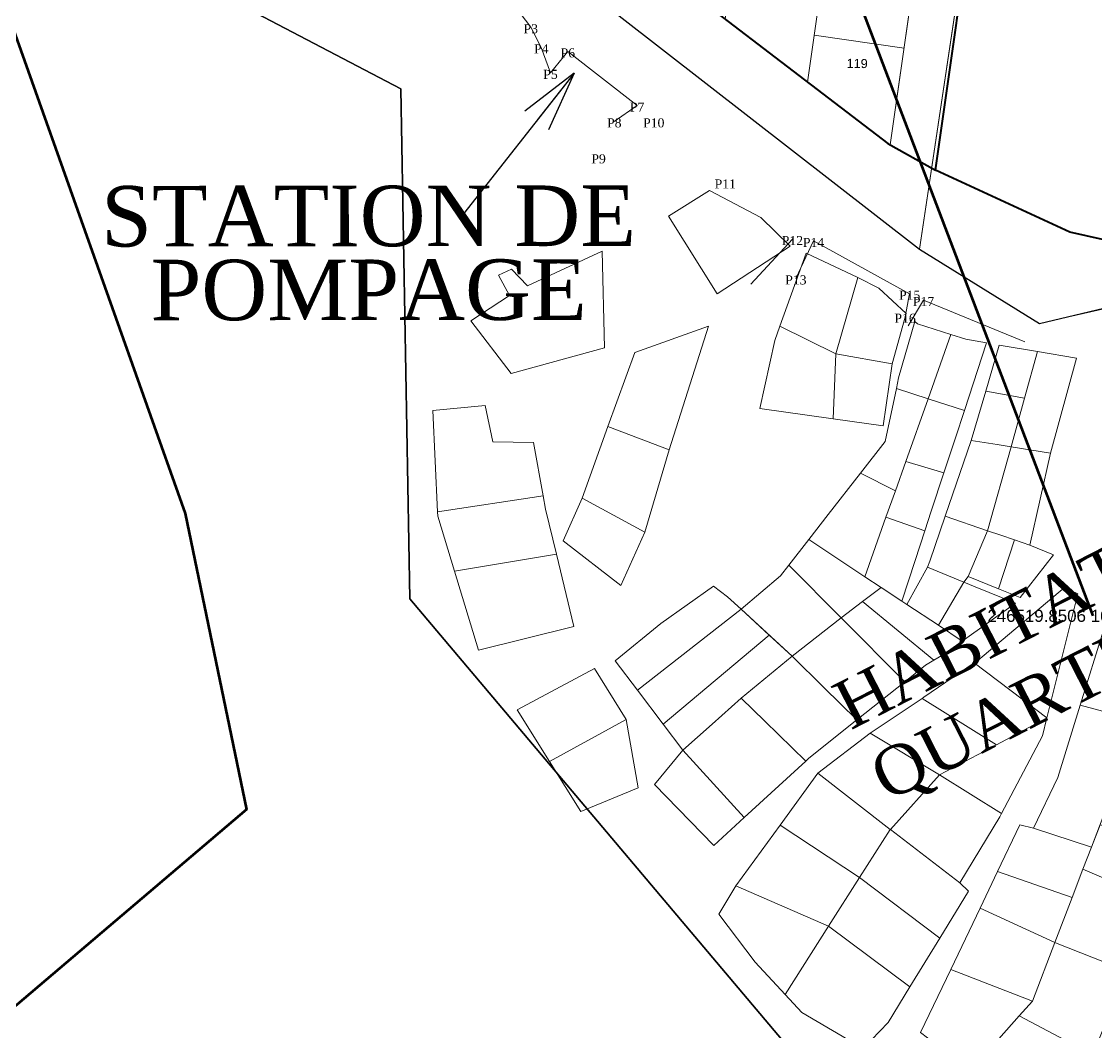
# Model space of a CAD drawing. Header units: metres. Extents: x 245225 to 248406, y 1633796 to 1637634.
# Drawn here: x 246342.5 to 246520.4, y 1636711.4 to 1636878.7 of the extents above; entities that cross this region are included whole.
import ezdxf
from ezdxf.enums import TextEntityAlignment as Align

# ---------------------------------------------------------------- set-up
doc = ezdxf.new("R2010")
doc.units = ezdxf.units.M
doc.header["$MEASUREMENT"] = 0
doc.layers.add('A immatriculer', color=2, linetype='Continuous', lineweight=0)
doc.layers.add('Toponymie', color=7, linetype='Continuous', lineweight=30)
for name, color, linetype in [('A_revoir_niveau_0', 7, 'Continuous'), ('historique_numero_parcelle', 7, 'Continuous'), ('limites_sections', 7, 'Continuous')]:
    doc.layers.add(name, color=color, linetype=linetype)
doc.layers.add('LIMITES_PARCELLES', color=7, linetype='Continuous', lineweight=0, true_color=0xffffff)
doc.styles.get("Standard").update_dxf_attribs({"font": 'txt.shx'})
doc.styles.add('Style-Arial', font='arial.ttf')
doc.styles.add('Style-FANCY', font='FANCY.shx')
doc.styles.add('Style-Times New Roman', font='times.ttf')
doc.dimstyles.get("Standard").update_dxf_attribs({"dimtxt": 2.5, "dimasz": 2.5, "dimexe": 1.25, "dimexo": 0.625, "dimtad": 1, "dimdsep": 46, "dimtxsty": 'Standard', "dimcen": 2.5, "dimazin": 3, "dimtfac": 1, "dimtmove": 0, "dimatfit": 3, "dimfrac": 2})

# ---------------------------------------------------------------- blocks, each defined once
blk = doc.blocks.new('TerminatorOpen_0.5')
at = {"color": 0, "linetype": 'ByBlock', "lineweight": -2}
for q in [(-1, 0.25), (-1, 0), (-1, -0.25)]:
    blk.add_line((0, 0), q, dxfattribs=at)

msp = doc.modelspace()

# ---------------------------------------------------------------- linework, layer by layer
at = {"layer": 'A immatriculer', "color": 2, "lineweight": 53}
msp.add_line((246451.275884, 1636960.430991), (246519.850597, 1636780.360827), dxfattribs=at)
at = {"layer": 'A immatriculer', "color": 2, "linetype": 'Continuous', "lineweight": 120, "flags": 128}
msp.add_lwpolyline([(246330.320288, 1636706.313632), (246325.105912, 1636693.527224), (245850.064788, 1636481.713832), (245880.290713, 1636506.294678), (245911.17117, 1636542.663663), (246014.009179, 1636709.465309), (246016.012106, 1636728.925579), (246151.04207, 1637003.448225), (246227.229316, 1637053.599904), (246240.305388, 1637040.932832), (246266.763788, 1636999.128532), (246331.498588, 1636902.599532), (246337.848588, 1636886.724532), (246369.598688, 1636797.295132), (246379.745388, 1636748.286732), (246330.320288, 1636706.313632)], close=True, dxfattribs=at)
at = {"layer": 'A_revoir_niveau_0', "color": 7, "linetype": 'Continuous', "lineweight": 0}
for q in [(246507.828654, 1636952.3578), (246507.611376, 1636950.840162)]:
    msp.add_line((246493.767135, 1636854.141322), q, dxfattribs=at)
at = {"layer": 'A_revoir_niveau_0', "color": 7, "linetype": 'Continuous', "lineweight": 0, "flags": 128}
msp.add_lwpolyline([(246406.052, 1636901.216), (246414.831, 1636893.538), (246426.808, 1636877.758), (246428.536, 1636874.446), (246430.071, 1636870.213), (246432.934, 1636873.768), (246444.416, 1636864.814), (246440.623, 1636862.184)], dxfattribs=at)
at = {"layer": 'A_revoir_niveau_0', "color": 7, "lineweight": 0, "flags": 128}
msp.add_lwpolyline([(246485.895311, 1636858.512243), (246439.842546, 1636893.793955)], dxfattribs=at)
at = {"layer": 'limites_parcelles', "color": 7, "lineweight": 0}
for p, q in [((246507.835174, 1636952.369494), (246493.773421, 1636854.158387)), ((246499.206806, 1636948.550614), (246486.286282, 1636858.31016)), ((246482.232232, 1636935.828042), (246472.620474, 1636868.696911)), ((246485.900971, 1636858.523823), (246458.96518, 1636879.157099)), ((246473.728226, 1636876.433751), (246488.576799, 1636874.307749)), ((246493.773421, 1636854.158387), (246485.900971, 1636858.523823))]:
    msp.add_line(p, q, dxfattribs=at)
at = {"layer": 'limites_parcelles', "color": 7, "linetype": 'Continuous', "lineweight": 0}
for p, q in [((246470.111, 1636842.716), (246463.246382, 1636835.230979)), ((246470.685, 1636836.194), (246473.605, 1636842.406))]:
    msp.add_line(p, q, dxfattribs=at)
at = {"layer": 'limites_parcelles', "color": 1, "linetype": 'Continuous', "lineweight": 40, "flags": 128}
for points in [[(246709.91207, 1637072.984781), (246807.298047, 1637003.150473), (246783.98515, 1636970.63996), (246779.921875, 1636973.553685), (246702.261597, 1636939.755958), (246723.285229, 1636891.447943), (246662.90754, 1636881.434485), (246571.788332, 1636854.174738), (246569.122853, 1636844.166237), (246534.438637, 1636839.728079), (246516.044277, 1636843.85542), (246493.767135, 1636854.141322), (246493.767135, 1636854.141322), (246507.828654, 1636952.3578), (246585.972175, 1636941.170099), (246612.650443, 1636937.350608), (246709.91207, 1637072.984781)], [(246114.74972, 1636929.664212), (246171.634429, 1636913.999026), (246229.85677, 1636909.956375), (246322.812379, 1636955.320893), (246356.147537, 1636951.541044), (246439.842546, 1636893.793955), (246485.895311, 1636858.512243), (246493.767135, 1636854.141322), (246507.828654, 1636952.3578), (246442.643384, 1636961.690286), (246338.877, 1637010.239274), (246235.110616, 1637058.788262), (246150.924018, 1637003.208431), (246114.74972, 1636929.664212)]]:
    msp.add_lwpolyline(points, close=True, dxfattribs=at)
at = {"layer": 'limites_parcelles', "color": 7, "lineweight": 0, "flags": 128}
msp.add_lwpolyline([(246461.714321, 1636898.357849), (246491.411467, 1636894.105846), (246486.286282, 1636858.31016), (246458.96518, 1636879.157099), (246461.714321, 1636898.357849), (246491.411467, 1636894.105846)], dxfattribs=at)
at = {"layer": 'limites_parcelles', "flags": 128}
for points in [[(246469.737, 1636841.566), (246457.672, 1636833.628), (246449.576, 1636846.487), (246456.385, 1636850.772), (246464.893, 1636846.305), (246469.737, 1636841.566)], [(246438.622, 1636840.693), (246439.019, 1636824.738), (246423.541, 1636820.452), (246416.873, 1636829.183), (246423.303, 1636833.39), (246421.477, 1636836.724), (246423.62, 1636837.756), (246426.24, 1636834.978), (246438.622, 1636840.693)], [(246486.644, 1636822.04), (246477.275, 1636823.739), (246480.929, 1636836.327), (246484.417, 1636834.6), (246488.946, 1636830.394), (246486.644, 1636822.04)], [(246492.57, 1636816.297), (246487.311, 1636817.992), (246487.676, 1636819.738), (246490.349, 1636829.092), (246490.787, 1636828.684), (246496.346, 1636826.906), (246492.57, 1636816.297)], [(246477.275, 1636823.739), (246476.834, 1636812.969), (246464.741, 1636814.672), (246467.197, 1636825.929), (246468.041, 1636828.29), (246477.275, 1636823.739)], [(246498.571, 1636814.363), (246492.57, 1636816.297), (246496.346, 1636826.906), (246498.792, 1636826.123), (246502.236, 1636825.538), (246498.571, 1636814.363)], [(246512.838, 1636807.276), (246506.29, 1636808.33), (246508.536, 1636816.389), (246510.686, 1636824.104), (246517.105, 1636823.014), (246512.838, 1636807.276)], [(246492.57, 1636816.297), (246488.863, 1636805.881), (246487.142, 1636801.045), (246481.4, 1636803.975), (246485.472, 1636809.19), (246487.311, 1636817.992), (246492.57, 1636816.297)], [(246508.536, 1636816.389), (246506.29, 1636808.33), (246503.972, 1636808.703), (246499.696, 1636809.392), (246502.099, 1636817.55), (246508.536, 1636816.389)], [(246428.851, 1636800.243), (246411.366, 1636797.561), (246410.603, 1636814.34), (246419.249, 1636815.15), (246420.525, 1636809.181), (246427.272, 1636809.022), (246428.851, 1636800.243)], [(246495.182, 1636804.032), (246488.863, 1636805.881), (246492.57, 1636816.297), (246498.571, 1636814.363), (246497.078, 1636809.813), (246495.182, 1636804.032)], [(246506.29, 1636808.33), (246502.421, 1636794.451), (246495.394, 1636796.874), (246499.696, 1636809.392), (246503.972, 1636808.703), (246506.29, 1636808.33)], [(246512.838, 1636807.276), (246509.425, 1636792.036), (246506.87, 1636792.917), (246504.629, 1636793.69), (246502.421, 1636794.451), (246506.29, 1636808.33), (246512.838, 1636807.276)], [(246495.182, 1636804.032), (246493.094, 1636797.667), (246492.025, 1636794.408), (246485.593, 1636796.693), (246487.142, 1636801.045), (246488.863, 1636805.881), (246495.182, 1636804.032)], [(246487.142, 1636801.045), (246485.593, 1636796.693), (246482.086, 1636786.842), (246472.811, 1636792.972), (246476.045, 1636797.114), (246481.4, 1636803.975), (246487.142, 1636801.045)], [(246431.052, 1636790.562), (246414.17, 1636787.743), (246411.397, 1636796.878), (246411.366, 1636797.561), (246428.851, 1636800.243), (246429.256, 1636797.989), (246431.052, 1636790.562)], [(246492.025, 1636794.408), (246490.415, 1636789.5), (246488.215, 1636782.792), (246484.81, 1636785.042), (246482.086, 1636786.842), (246485.593, 1636796.693), (246492.025, 1636794.408)], [(246502.421, 1636794.451), (246499.197, 1636786.865), (246498.464, 1636785.951), (246492.484, 1636788.405), (246492.834, 1636789.423), (246495.394, 1636796.874), (246502.421, 1636794.451)], [(246506.87, 1636792.917), (246504.235, 1636784.841), (246499.197, 1636786.865), (246502.421, 1636794.451), (246504.629, 1636793.69), (246506.87, 1636792.917)], [(246482.086, 1636786.842), (246484.81, 1636785.042), (246481.715, 1636782.708), (246478.177, 1636780.04), (246469.511, 1636788.746), (246472.811, 1636792.972), (246482.086, 1636786.842)], [(246504.235, 1636784.841), (246506.87, 1636792.917), (246509.425, 1636792.036), (246513.314, 1636790.448), (246507.806, 1636783.406), (246504.235, 1636784.841)], [(246478.177, 1636780.04), (246470.055, 1636773.7), (246461.604, 1636781.457), (246468.14, 1636786.989), (246469.511, 1636788.746), (246478.177, 1636780.04)], [(246461.604, 1636781.457), (246444.444, 1636768.054), (246440.765, 1636772.907), (246448.306, 1636779.098), (246457.02, 1636785.264), (246459.376, 1636783.502), (246461.604, 1636781.457)], [(246488.215, 1636782.792), (246489.044, 1636782.244), (246494.26, 1636778.797), (246498.215, 1636776.183), (246494.82, 1636773.78), (246493.514, 1636773.011), (246481.715, 1636782.708), (246484.81, 1636785.042), (246488.215, 1636782.792)], [(246494.26, 1636778.797), (246498.464, 1636785.951), (246500.334, 1636785.184), (246507.044, 1636782.432), (246498.215, 1636776.183), (246494.26, 1636778.797)], [(246512.226, 1636763.474), (246500.164, 1636772.567), (246500.773, 1636772.986), (246515.14, 1636785.051), (246517.362, 1636784.019), (246512.226, 1636763.474)], [(246493.514, 1636773.011), (246492.121, 1636772.192), (246488.704, 1636769.464), (246478.177, 1636780.04), (246481.715, 1636782.708), (246493.514, 1636773.011)], [(246470.055, 1636773.7), (246478.177, 1636780.04), (246488.704, 1636769.464), (246480.763, 1636763.124), (246475.306, 1636768.514), (246470.055, 1636773.7)], [(246448.718, 1636762.416), (246466.271, 1636777.173), (246470.055, 1636773.7), (246461.641, 1636766.715), (246456.815, 1636762.443), (246451.957, 1636758.143), (246448.718, 1636762.416)], [(246480.763, 1636763.124), (246472.833, 1636756.793), (246472.31, 1636756.313), (246465.545, 1636762.909), (246461.641, 1636766.715), (246470.055, 1636773.7), (246475.306, 1636768.514), (246480.763, 1636763.124)], [(246512.226, 1636763.474), (246503.863, 1636759.021), (246491.609, 1636766.691), (246491.883, 1636766.874), (246500.164, 1636772.567), (246512.226, 1636763.474)], [(246472.31, 1636756.313), (246462.142, 1636746.967), (246451.957, 1636758.143), (246456.815, 1636762.443), (246461.641, 1636766.715), (246465.545, 1636762.909), (246472.31, 1636756.313)], [(246522.987, 1636750.911), (246519.589, 1636742.053), (246509.981, 1636745.205), (246514.029, 1636753.618), (246517.746, 1636765.584), (246527.589, 1636762.911), (246522.987, 1636750.911)], [(246504.711, 1636747.655), (246494.473, 1636754.022), (246503.863, 1636759.021), (246512.226, 1636763.474), (246511.489, 1636760.524), (246504.711, 1636747.655)], [(246494.473, 1636754.022), (246486.326, 1636744.983), (246486.271, 1636745.026), (246474.341, 1636754.333), (246482.993, 1636760.921), (246494.473, 1636754.022)], [(246504.711, 1636747.655), (246504.424, 1636747.11), (246497.836, 1636736.156), (246486.326, 1636744.983), (246494.473, 1636754.022), (246504.711, 1636747.655)], [(246509.981, 1636745.205), (246519.589, 1636742.053), (246518.194, 1636738.416), (246516.404, 1636733.75), (246504.074, 1636738.053), (246507.758, 1636745.76), (246509.981, 1636745.205)], [(246532.348, 1636742.663), (246529.355, 1636733.629), (246518.194, 1636738.416), (246519.589, 1636742.053), (246521.02, 1636745.785), (246532.348, 1636742.663)], [(246486.326, 1636744.983), (246497.836, 1636736.156), (246499.265, 1636734.806), (246494.487, 1636727.013), (246481.2, 1636737.056), (246486.271, 1636745.026), (246486.326, 1636744.983)], [(246529.355, 1636733.629), (246525.379, 1636721.63), (246513.92, 1636726.108), (246513.54, 1636726.284), (246516.404, 1636733.75), (246518.194, 1636738.416), (246529.355, 1636733.629)], [(246476.059, 1636728.975), (246468.889, 1636717.705), (246463.943, 1636723.059), (246457.91, 1636730.996), (246460.768, 1636735.68), (246476.059, 1636728.975)], [(246489.54, 1636718.945), (246485.93, 1636713.058), (246481.802, 1636708.771), (246471.642, 1636714.725), (246468.889, 1636717.705), (246476.059, 1636728.975), (246489.54, 1636718.945)], [(246525.379, 1636721.63), (246519.813, 1636707.715), (246507.658, 1636714.148), (246509.819, 1636716.583), (246513.54, 1636726.284), (246513.92, 1636726.108), (246525.379, 1636721.63)], [(246509.819, 1636716.583), (246507.658, 1636714.148), (246499.616, 1636705.09), (246499.424, 1636705.199), (246491.327, 1636711.391), (246496.321, 1636721.837), (246509.819, 1636716.583)]]:
    msp.add_lwpolyline(points, close=True, dxfattribs=at)
at = {"layer": 'limites_parcelles', "color": 7, "linetype": 'Continuous', "lineweight": 0, "flags": 128}
for points in [[(246473.605, 1636842.406), (246489.512, 1636833.662), (246488.754, 1636829.856)], [(246489.242336, 1636828.347619), (246491.807, 1636832.626), (246508.558, 1636825.695)]]:
    msp.add_lwpolyline(points, dxfattribs=at)
at = {"layer": 'limites_parcelles', "color": 0, "flags": 128}
for points in [[(246492.570052, 1636816.297251), (246488.862823, 1636805.881237), (246487.141619, 1636801.045256), (246481.400417, 1636803.974807), (246485.471761, 1636809.189879), (246487.311369, 1636817.992486), (246492.570052, 1636816.297251)], [(246495.181917, 1636804.031609), (246493.094244, 1636797.667181), (246492.02501, 1636794.40754), (246485.592523, 1636796.69284), (246487.141619, 1636801.045256), (246488.862823, 1636805.881237), (246495.181917, 1636804.031609)], [(246487.141619, 1636801.045256), (246485.592523, 1636796.69284), (246482.086454, 1636786.842016), (246472.810802, 1636792.972184), (246476.044575, 1636797.114394), (246481.400417, 1636803.974807), (246487.141619, 1636801.045256)], [(246492.02501, 1636794.40754), (246490.415352, 1636789.500377), (246488.21481, 1636782.79186), (246484.810101, 1636785.041991), (246482.086454, 1636786.842016), (246485.592523, 1636796.69284), (246492.02501, 1636794.40754)], [(246502.421443, 1636794.450905), (246499.196922, 1636786.865496), (246498.463678, 1636785.951325), (246492.483637, 1636788.404545), (246492.833555, 1636789.422778), (246495.394215, 1636796.874087), (246502.421443, 1636794.450905)], [(246506.869664, 1636792.917036), (246504.234879, 1636784.840863), (246499.196922, 1636786.865496), (246502.421443, 1636794.450905), (246504.629179, 1636793.689617), (246506.869664, 1636792.917036)], [(246504.234879, 1636784.840863), (246506.869664, 1636792.917036), (246509.424916, 1636792.035915), (246513.314298, 1636790.448411), (246507.805738, 1636783.405822), (246504.234879, 1636784.840863)], [(246478.177213, 1636780.039767), (246470.054837, 1636773.700253), (246461.603766, 1636781.457389), (246468.139775, 1636786.988965), (246469.511178, 1636788.745624), (246478.177213, 1636780.039767)], [(246461.603766, 1636781.457389), (246444.443965, 1636768.053931), (246440.765403, 1636772.906501), (246448.306043, 1636779.097764), (246457.020459, 1636785.263637), (246459.376066, 1636783.502168), (246461.603766, 1636781.457389)], [(246488.21481, 1636782.79186), (246489.044459, 1636782.243554), (246494.259676, 1636778.79688), (246498.21514, 1636776.182762), (246494.819886, 1636773.779628), (246493.513524, 1636773.01118), (246481.715029, 1636782.707828), (246484.810101, 1636785.041991), (246488.21481, 1636782.79186)], [(246470.054837, 1636773.700253), (246478.177213, 1636780.039767), (246488.704312, 1636769.464294), (246480.762531, 1636763.123942), (246475.305802, 1636768.513717), (246470.054837, 1636773.700253)], [(246448.717582, 1636762.416393), (246466.270921, 1636777.173464), (246470.054837, 1636773.700253), (246461.64107, 1636766.715239), (246456.815318, 1636762.443261), (246451.957301, 1636758.142722), (246448.717582, 1636762.416393)], [(246480.762531, 1636763.123942), (246472.832967, 1636756.793344), (246472.310209, 1636756.312829), (246465.54526, 1636762.908653), (246461.64107, 1636766.715239), (246470.054837, 1636773.700253), (246475.305802, 1636768.513717), (246480.762531, 1636763.123942)], [(246472.310209, 1636756.312829), (246462.142458, 1636746.966714), (246451.957301, 1636758.142722), (246456.815318, 1636762.443261), (246461.64107, 1636766.715239), (246465.54526, 1636762.908653), (246472.310209, 1636756.312829)], [(246504.711414, 1636747.654806), (246494.473326, 1636754.021586), (246503.86345, 1636759.021321), (246512.226182, 1636763.474024), (246511.48867, 1636760.523977), (246504.711414, 1636747.654806)], [(246504.711414, 1636747.654806), (246504.424281, 1636747.109575), (246497.836142, 1636736.155803), (246486.326308, 1636744.983488), (246494.473326, 1636754.021586), (246504.711414, 1636747.654806)], [(246532.347724, 1636742.663215), (246529.354685, 1636733.629179), (246518.193895, 1636738.416492), (246519.588784, 1636742.053078), (246521.020311, 1636745.785183), (246532.347724, 1636742.663215)], [(246529.354685, 1636733.629179), (246525.379323, 1636721.630149), (246513.92024, 1636726.107988), (246513.54019, 1636726.283914), (246516.403874, 1636733.749764), (246518.193895, 1636738.416492), (246529.354685, 1636733.629179)], [(246476.058873, 1636728.974675), (246468.888758, 1636717.705192), (246463.94295, 1636723.058902), (246457.910438, 1636730.996418), (246460.767943, 1636735.679552), (246476.058873, 1636728.974675)], [(246489.539899, 1636718.945419), (246485.929869, 1636713.057632), (246481.80236, 1636708.771373), (246471.64234, 1636714.72451), (246468.888758, 1636717.705192), (246476.058873, 1636728.974675), (246489.539899, 1636718.945419)], [(246525.379323, 1636721.630149), (246519.81326, 1636707.714991), (246507.657549, 1636714.148018), (246509.81919, 1636716.582969), (246513.54019, 1636726.283914), (246513.92024, 1636726.107988), (246525.379323, 1636721.630149)]]:
    msp.add_lwpolyline(points, close=True, dxfattribs=at)
at = {"layer": 'limites_parcelles', "color": 0}
for points in [[(246477.275375, 1636823.739433), (246468.040648, 1636828.290395), (246472.356717, 1636840.375386), (246480.929234, 1636836.327253)], [(246449.734796, 1636807.831571), (246439.580201, 1636811.675334), (246444.019785, 1636823.944728), (246456.243559, 1636828.310362)], [(246486.644245, 1636822.039725), (246485.136117, 1636811.800329), (246476.833564, 1636812.969192), (246477.275375, 1636823.739433)], [(246508.535924, 1636816.388754), (246502.098933, 1636817.550059), (246504.34624, 1636825.179796), (246510.686178, 1636824.103544)], [(246449.734796, 1636807.831571), (246445.708562, 1636794.19334), (246435.288517, 1636799.81468), (246439.580201, 1636811.675334)], [(246445.708562, 1636794.19334), (246441.715826, 1636785.398266), (246432.190807, 1636792.753698), (246435.288517, 1636799.81468)], [(246414.169529, 1636787.743429), (246431.051922, 1636790.561869), (246433.93914, 1636778.621513), (246418.143483, 1636774.652755)], [(246489.044459, 1636782.243554), (246492.483637, 1636788.404545), (246498.463678, 1636785.951325), (246494.259676, 1636778.79688)], [(246444.443965, 1636768.053931), (246461.603766, 1636781.457389), (246466.270921, 1636777.173464), (246448.717582, 1636762.416393)], [(246532.785323, 1636775.426871), (246527.589232, 1636762.910882), (246517.74629, 1636765.584411), (246521.64869, 1636778.145262)], [(246442.591032, 1636763.222732), (246429.891007, 1636756.237718), (246424.572871, 1636764.810235), (246437.352272, 1636771.636499)], [(246503.86345, 1636759.021321), (246494.473326, 1636754.021586), (246482.992988, 1636760.920852), (246491.609332, 1636766.690726)], [(246429.891007, 1636756.237718), (246442.591032, 1636763.222732), (246444.601775, 1636751.888367), (246435.076756, 1636747.972526)], [(246462.142458, 1636746.966714), (246457.116686, 1636742.347065), (246447.274166, 1636752.42771), (246451.957301, 1636758.142722)], [(246486.271226, 1636745.025734), (246481.200436, 1636737.055823), (246468.085441, 1636745.735762), (246474.341095, 1636754.332714)], [(246481.200436, 1636737.055823), (246476.058873, 1636728.974675), (246460.767943, 1636735.679552), (246468.085441, 1636745.735762)], [(246494.486639, 1636727.013316), (246489.539899, 1636718.945419), (246476.058873, 1636728.974675), (246481.200436, 1636737.055823)], [(246516.403874, 1636733.749764), (246513.54019, 1636726.283914), (246501.182006, 1636732.004537), (246504.073601, 1636738.053139)], [(246513.54019, 1636726.283914), (246509.81919, 1636716.582969), (246496.32115, 1636721.83666), (246501.182006, 1636732.004537)], [(246519.81326, 1636707.714991), (246515.219302, 1636696.230098), (246499.616321, 1636705.090082), (246507.657549, 1636714.148018)]]:
    msp.add_3dface(points, dxfattribs=at)
at = {"layer": 'limites_parcelles'}
for points in [[(246477.275, 1636823.739), (246468.041, 1636828.29), (246472.357, 1636840.375), (246480.929, 1636836.327)], [(246449.735, 1636807.832), (246439.58, 1636811.675), (246444.02, 1636823.945), (246456.244, 1636828.31)], [(246486.644, 1636822.04), (246485.136, 1636811.8), (246476.834, 1636812.969), (246477.275, 1636823.739)], [(246508.536, 1636816.389), (246502.099, 1636817.55), (246504.346, 1636825.18), (246510.686, 1636824.104)], [(246449.735, 1636807.832), (246445.709, 1636794.193), (246435.289, 1636799.815), (246439.58, 1636811.675)], [(246445.709, 1636794.193), (246441.716, 1636785.398), (246432.191, 1636792.754), (246435.289, 1636799.815)], [(246414.17, 1636787.743), (246431.052, 1636790.562), (246433.939, 1636778.622), (246418.143, 1636774.653)], [(246489.044, 1636782.244), (246492.484, 1636788.405), (246498.464, 1636785.951), (246494.26, 1636778.797)], [(246444.444, 1636768.054), (246461.604, 1636781.457), (246466.271, 1636777.173), (246448.718, 1636762.416)], [(246532.785, 1636775.427), (246527.589, 1636762.911), (246517.746, 1636765.584), (246521.649, 1636778.145)], [(246442.591, 1636763.223), (246429.891, 1636756.238), (246424.573, 1636764.81), (246437.352, 1636771.636)], [(246503.863, 1636759.021), (246494.473, 1636754.022), (246482.993, 1636760.921), (246491.609, 1636766.691)], [(246429.891, 1636756.238), (246442.591, 1636763.223), (246444.602, 1636751.888), (246435.077, 1636747.973)], [(246462.142, 1636746.967), (246457.117, 1636742.347), (246447.274, 1636752.428), (246451.957, 1636758.143)], [(246486.271, 1636745.026), (246481.2, 1636737.056), (246468.085, 1636745.736), (246474.341, 1636754.333)], [(246481.2, 1636737.056), (246476.059, 1636728.975), (246460.768, 1636735.68), (246468.085, 1636745.736)], [(246494.487, 1636727.013), (246489.54, 1636718.945), (246476.059, 1636728.975), (246481.2, 1636737.056)], [(246516.404, 1636733.75), (246513.54, 1636726.284), (246501.182, 1636732.005), (246504.074, 1636738.053)], [(246513.54, 1636726.284), (246509.819, 1636716.583), (246496.321, 1636721.837), (246501.182, 1636732.005)], [(246519.813, 1636707.715), (246515.219, 1636696.23), (246499.616, 1636705.09), (246507.658, 1636714.148)]]:
    msp.add_3dface(points, dxfattribs=at)
at = {"layer": 'limites_sections', "lineweight": 13}
for p, q in [((246491.152, 1636841.051), (246507.829, 1636952.358)), ((246624.639, 1636854.745), (246511, 1636828.745)), ((246511, 1636828.745), (246491.152, 1636841.051))]:
    msp.add_line(p, q, dxfattribs=at)
at = {"layer": 'limites_sections', "lineweight": 13, "flags": 128}
msp.add_lwpolyline([(246030.023, 1636685.769), (245957.845, 1636823.563), (245896.711, 1636918.316), (245873.298, 1636959.841), (245897.722, 1636971.857), (245806.576, 1637211.153), (245953.867, 1637267.134), (246051.979, 1637305.254), (246249.188409, 1637387.839947), (246328.763496, 1637172.004743), (246354.383, 1637183.669), (246454.308, 1636960.02), (246454.308, 1636960.02), (246507.829, 1636952.358), (246491.152, 1636841.051), (246406.082, 1636907.201), (246329.51, 1636911.002), (246256.395, 1636887.255), (246213.901, 1636838.511), (246204.527, 1636787.268), (246222.025, 1636721.652), (246223.275, 1636626.665)], dxfattribs=at)
at = {"layer": 'limites_sections', "flags": 128}
for points in [[(246223.275, 1636626.665), (246222.025, 1636721.652), (246204.527, 1636787.268), (246213.901, 1636838.511), (246256.395, 1636887.255), (246329.51, 1636911.002), (246374.178, 1636883.891), (246405.285, 1636867.597), (246406.766, 1636783.164), (246479.349, 1636697.25)], [(246772.642, 1636633.555), (246683.766, 1636673.549), (246586.001, 1636669.105), (246529.712, 1636664.661), (246479.349, 1636697.25), (246406.766, 1636783.164), (246405.285, 1636867.597), (246374.178, 1636883.891), (246329.51, 1636911.002), (246406.082, 1636907.201), (246491.152, 1636841.051), (246511, 1636828.745), (246511, 1636828.745), (246684.699, 1636870.091), (246772.331, 1636884.402)]]:
    msp.add_lwpolyline(points, dxfattribs=at)

# ---------------------------------------------------------------- texts
at = {"layer": 'historique_numero_parcelle', "color": 7, "lineweight": 53, "style": 'Style-Arial'}
msp.add_text('246519.8506 1636780.3608', height=1.999992, dxfattribs=at).set_placement((246519.850597, 1636780.360827), align=Align.MIDDLE_CENTER)
at = {"layer": 'limites_parcelles', "color": 7, "linetype": 'Continuous', "lineweight": 0, "char_height": 1.5, "attachment_point": 5, "line_spacing_factor": 0.72, "style": 'Style-FANCY'}
for s, insert in [('\\fTimes New Roman|b0|i0|c00|p23;P3', (246426.808, 1636877.508)), ('\\fTimes New Roman|b0|i0|c00|p23;P4', (246428.536, 1636874.196)), ('\\fTimes New Roman|b0|i0|c00|p23;P6', (246432.934, 1636873.518)), ('\\fTimes New Roman|b0|i0|c00|p23;P5', (246430.071, 1636869.963)), ('\\fTimes New Roman|b0|i0|c00|p23;P7', (246444.416, 1636864.564)), ('\\fTimes New Roman|b0|i0|c00|p23;P8', (246440.623, 1636861.934)), ('\\fTimes New Roman|b0|i0|c00|p23;P10', (246447.162, 1636861.938)), ('\\fTimes New Roman|b0|i0|c00|p23;P9', (246438.027, 1636855.983)), ('\\fTimes New Roman|b0|i0|c00|p23;P11', (246458.997, 1636851.838)), ('\\fTimes New Roman|b0|i0|c00|p23;P12', (246470.111, 1636842.466)), ('\\fTimes New Roman|b0|i0|c00|p23;P14', (246473.605, 1636842.156)), ('\\fTimes New Roman|b0|i0|c00|p23;P13', (246470.685, 1636835.944)), ('\\fTimes New Roman|b0|i0|c00|p23;P15', (246489.512, 1636833.412)), ('\\fTimes New Roman|b0|i0|c00|p23;P17', (246491.807, 1636832.376)), ('\\fTimes New Roman|b0|i0|c00|p23;P16', (246488.754, 1636829.606))]:
    msp.add_mtext(s, dxfattribs=dict(at, insert=insert))
at = {"layer": 'limites_parcelles', "color": 7, "lineweight": 0, "insert": (246480.822645, 1636871.76831), "char_height": 1.5, "attachment_point": 5, "rotation": 359.23542245, "line_spacing_factor": 0.6}
msp.add_mtext('\\fArial|b0|i0|c00|p39;119', dxfattribs=at)
at = {"layer": 'limites_parcelles', "color": 7, "linetype": 'Continuous', "lineweight": 0, "insert": (246399.966396, 1636840.357083), "char_height": 10, "attachment_point": 5, "rotation": 0.06073356, "style": 'Style-FANCY'}
for line_spacing_factor in [0.734574, 0.731636]:
    msp.add_mtext('\\fTimes New Roman|b0|i0|c00|p23;STATION DE \\PPOMPAGE', dxfattribs=dict(at, line_spacing_factor=line_spacing_factor))
at = {"layer": 'limites_parcelles', "color": 7, "linetype": 'Continuous', "lineweight": 0, "insert": (246476.119907, 1636768.512236), "char_height": 8, "attachment_point": 1, "rotation": 27.07939737}
msp.add_mtext('\\fTimes New Roman|b0|i0|c00|p23;HABITATIONS SPONTANEES\\PQUARTIER WAROUWAYE', dxfattribs=at)
at = {"layer": 'toponymie', "insert": (246476.119907, 1636768.512236), "char_height": 8, "attachment_point": 1, "rotation": 27.07939737}
msp.add_mtext('\\fTimes New Roman|b0|i0|c00|p23;HABITATIONS SPONTANEES\\PQUARTIER WAROUWAYE', dxfattribs=at)

# ---------------------------------------------------------------- leaders
at = {"layer": 'limites_parcelles', "color": 7, "linetype": 'Continuous', "lineweight": 0}
msp.add_leader([(246433.972954, 1636870.177281), (246415.049953, 1636846.122283)], dimstyle='Standard', override={"dimtxt": 10, "dimasz": 10, "dimgap": 5, "dimtad": 1, "dimtxsty": 'Style-Times New Roman', "dimldrblk": 'TerminatorOpen_0.5'}, dxfattribs=at)
msp.add_leader([(246433.972954, 1636870.177281), (246415.049953, 1636846.122283)], dimstyle='Standard', override={"dimtxt": 10, "dimasz": 10, "dimgap": 5, "dimtad": 1, "dimtxsty": 'Style-Times New Roman', "dimldrblk": 'TerminatorOpen_0.5'}, dxfattribs=at)

doc.saveas('drawing.dxf')
